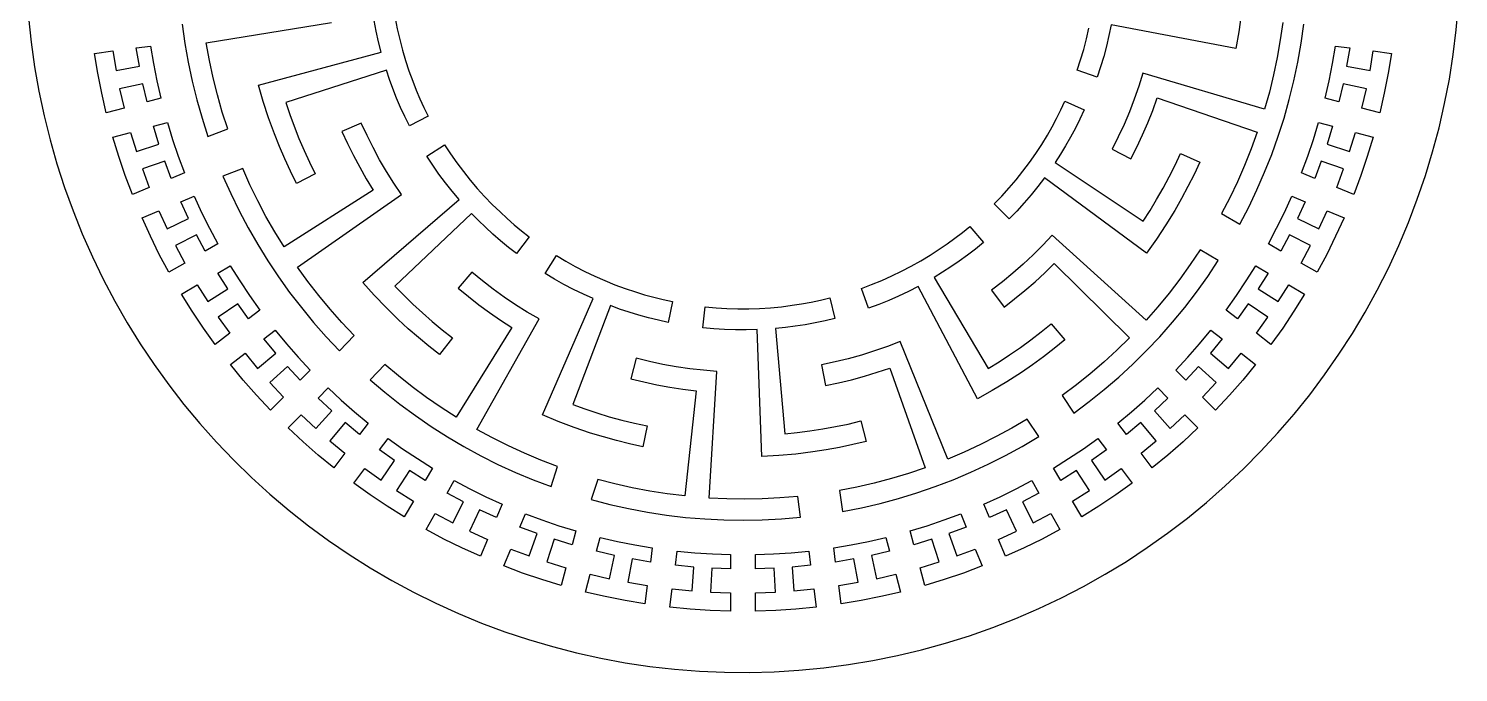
# Model space of a CAD drawing. Header units: millimetres. Extents: x 8 to 1043, y 217 to 488.
# Drawn here: x 390.7 to 661.1, y 216.5 to 338.3 of the extents above; entities that cross this region are included whole.
import ezdxf

# ---------------------------------------------------------------- set-up
doc = ezdxf.new("R2010")
doc.units = ezdxf.units.MM
doc.layers.get('0').update_dxf_attribs({"color": 1, "true_color": 0xff0000})

msp = doc.modelspace()

# ---------------------------------------------------------------- linework, layer by layer
for p, q in [((620, 340.92), (619.56, 337.72)), ((660.71, 338.08), (661.12, 342.77)), ((390.69, 340.42), (391.18, 335.74)), ((419.76, 339.11), (420.26, 335.51)), ((424.3, 335.59), (447.99, 339.46)), ((456.42, 337.82), (456.04, 339.84)), ((460.02, 340.28), (460.42, 338.25)), ((460.42, 338.25), (460.88, 336.24)), ((590.77, 336.34), (591.22, 338.36)), ((595.43, 339), (595.02, 336.99)), ((619.01, 334.54), (595.43, 339)), ((627.88, 339.48), (627.41, 336.16)), ((631.37, 335.54), (631.87, 339.14)), ((660.14, 333.4), (660.71, 338.08)), ((391.18, 335.74), (391.83, 331.07)), ((420.26, 335.51), (420.89, 331.94)), ((424.9, 332.29), (424.3, 335.59)), ((456.87, 335.82), (456.42, 337.82)), ((457.37, 333.84), (456.87, 335.82)), ((460.88, 336.24), (461.4, 334.25)), ((590.25, 334.35), (590.77, 336.34)), ((595.02, 336.99), (594.55, 335)), ((619.56, 337.72), (619.01, 334.54)), ((627.41, 336.16), (626.84, 332.85)), ((630.74, 331.97), (631.37, 335.54)), ((403.15, 333.62), (406.6, 334.07)), ((403.78, 329.85), (403.15, 333.62)), ((406.6, 334.07), (407.22, 330.38)), ((411.06, 334.66), (413.74, 335.01)), ((411.64, 331.19), (411.06, 334.66)), ((413.74, 335.01), (414.3, 331.7)), ((434.19, 327.63), (457.37, 333.84)), ((461.4, 334.25), (461.99, 332.27)), ((589.67, 332.37), (590.25, 334.35)), ((594.03, 333.02), (593.45, 331.05)), ((594.55, 335), (594.03, 333.02)), ((626.84, 332.85), (626.15, 329.57)), ((637.32, 331.7), (637.88, 335.01)), ((637.88, 335.01), (640.57, 334.66)), ((640.57, 334.66), (639.98, 331.19)), ((644.4, 330.38), (645.02, 334.07)), ((645.02, 334.07), (648.47, 333.62)), ((648.47, 333.62), (647.84, 329.85)), ((659.41, 328.75), (660.14, 333.4)), ((391.83, 331.07), (392.64, 326.44)), ((407.22, 330.38), (411.64, 331.19)), ((414.3, 331.7), (414.95, 328.41)), ((420.89, 331.94), (421.64, 328.38)), ((425.6, 329.01), (424.9, 332.29)), ((458.36, 330.47), (439.32, 324.34)), ((458.96, 328.7), (458.36, 330.47)), ((461.99, 332.27), (462.63, 330.31)), ((462.63, 330.31), (463.33, 328.37)), ((589.03, 330.41), (589.67, 332.37)), ((592.81, 329.11), (589.03, 330.41)), ((593.45, 331.05), (592.81, 329.11)), ((629.99, 328.41), (630.74, 331.97)), ((636.67, 328.41), (637.32, 331.7)), ((639.98, 331.19), (644.4, 330.38)), ((404.53, 326.1), (403.78, 329.85)), ((412.3, 327.87), (407.91, 326.93)), ((413.09, 324.44), (412.3, 327.87)), ((414.95, 328.41), (415.71, 325.14)), ((421.64, 328.38), (422.51, 324.85)), ((426.41, 325.75), (425.6, 329.01)), ((435.08, 324.52), (434.19, 327.63)), ((459.6, 326.95), (458.96, 328.7)), ((463.33, 328.37), (464, 326.69)), ((600.67, 327.4), (599.82, 324.96)), ((601.44, 329.86), (600.67, 327.4)), ((624.46, 323.07), (601.44, 329.86)), ((626.15, 329.57), (625.36, 326.3)), ((629.12, 324.89), (629.99, 328.41)), ((635.92, 325.14), (636.67, 328.41)), ((639.32, 327.87), (638.53, 324.44)), ((643.72, 326.93), (639.32, 327.87)), ((647.84, 329.85), (647.09, 326.1)), ((658.51, 324.13), (659.41, 328.75)), ((392.64, 326.44), (393.62, 321.83)), ((405.39, 322.38), (404.53, 326.1)), ((407.91, 326.93), (408.75, 323.28)), ((415.71, 325.14), (413.09, 324.44)), ((422.51, 324.85), (423.49, 321.36)), ((427.32, 322.52), (426.41, 325.75)), ((436.07, 321.45), (435.08, 324.52)), ((460.3, 325.17), (459.6, 326.95)), ((461.06, 323.4), (460.3, 325.17)), ((464, 326.69), (464.71, 325.03)), ((464.71, 325.03), (465.47, 323.38)), ((585.94, 322.95), (586.71, 324.59)), ((586.71, 324.59), (590.36, 322.94)), ((599.82, 324.96), (598.89, 322.55)), ((603.3, 322.83), (604.15, 325.2)), ((604.15, 325.2), (623.06, 318.69)), ((625.36, 326.3), (624.46, 323.07)), ((628.14, 321.39), (629.12, 324.89)), ((638.53, 324.44), (635.92, 325.14)), ((642.88, 323.28), (643.72, 326.93)), ((647.09, 326.1), (646.23, 322.38)), ((393.62, 321.83), (394.75, 317.26)), ((408.75, 323.28), (405.39, 322.38)), ((428.34, 319.33), (427.32, 322.52)), ((439.32, 324.34), (440.09, 322.08)), ((440.09, 322.08), (440.91, 319.83)), ((461.86, 321.66), (461.06, 323.4)), ((465.47, 323.38), (466.27, 321.76)), ((585.13, 321.33), (585.94, 322.95)), ((590.36, 322.94), (589.54, 321.2)), ((598.89, 322.55), (597.88, 320.17)), ((602.37, 320.49), (603.3, 322.83)), ((646.23, 322.38), (642.88, 323.28)), ((657.46, 319.54), (658.51, 324.13)), ((414.32, 319.83), (416.94, 320.53)), ((415.35, 316.47), (414.32, 319.83)), ((416.94, 320.53), (417.93, 317.32)), ((423.49, 321.36), (424.6, 317.9)), ((424.6, 317.9), (428.34, 319.33)), ((437.17, 318.41), (436.07, 321.45)), ((440.91, 319.83), (441.81, 317.54)), ((453.62, 320.44), (449.96, 318.84)), ((454.7, 318.1), (453.62, 320.44)), ((462.71, 319.94), (461.86, 321.66)), ((466.27, 321.76), (462.71, 319.94)), ((583.37, 318.17), (584.27, 319.74)), ((584.27, 319.74), (585.13, 321.33)), ((588.68, 319.49), (587.77, 317.8)), ((589.54, 321.2), (588.68, 319.49)), ((597.88, 320.17), (596.79, 317.82)), ((601.37, 318.18), (602.37, 320.49)), ((627.03, 317.93), (628.14, 321.39)), ((633.7, 317.32), (634.68, 320.53)), ((634.68, 320.53), (637.3, 319.83)), ((637.3, 319.83), (636.27, 316.47)), ((656.25, 314.99), (657.46, 319.54)), ((394.75, 317.26), (396.04, 312.73)), ((406.63, 317.77), (409.98, 318.67)), ((407.74, 314.11), (406.63, 317.77)), ((409.98, 318.67), (411.08, 315.09)), ((411.08, 315.09), (415.35, 316.47)), ((417.93, 317.32), (419, 314.15)), ((438.12, 316.02), (437.17, 318.41)), ((441.81, 317.54), (442.78, 315.28)), ((449.96, 318.84), (451.01, 316.55)), ((451.01, 316.55), (452.12, 314.29)), ((455.85, 315.79), (454.7, 318.1)), ((581.17, 314.68), (582.3, 316.41)), ((582.3, 316.41), (583.37, 318.17)), ((587.77, 317.8), (586.82, 316.13)), ((596.79, 317.82), (595.63, 315.52)), ((600.31, 315.9), (601.37, 318.18)), ((623.06, 318.69), (621.92, 315.54)), ((625.81, 314.51), (627.03, 317.93)), ((632.62, 314.15), (633.7, 317.32)), ((636.27, 316.47), (640.54, 315.09)), ((640.54, 315.09), (641.64, 318.67)), ((641.64, 318.67), (645, 317.77)), ((645, 317.77), (643.88, 314.11)), ((408.97, 310.49), (407.74, 314.11)), ((419, 314.15), (420.18, 311)), ((439.13, 313.66), (438.12, 316.02)), ((442.78, 315.28), (443.81, 313.05)), ((452.12, 314.29), (453.31, 312.07)), ((457.08, 313.51), (455.85, 315.79)), ((466.01, 314.18), (469.38, 316.32)), ((467.13, 312.46), (466.01, 314.18)), ((469.38, 316.32), (470.51, 314.6)), ((470.51, 314.6), (471.7, 312.91)), ((579.98, 312.99), (581.17, 314.68)), ((585.85, 314.54), (584.84, 312.97)), ((586.82, 316.13), (585.85, 314.54)), ((595.63, 315.52), (599.17, 313.66)), ((599.17, 313.66), (600.31, 315.9)), ((607.53, 312.46), (608.57, 314.69)), ((608.57, 314.69), (612.22, 313.04)), ((621.92, 315.54), (620.67, 312.42)), ((624.47, 311.13), (625.81, 314.51)), ((631.45, 311), (632.62, 314.15)), ((643.88, 314.11), (642.65, 310.49)), ((654.88, 310.49), (656.25, 314.99)), ((396.04, 312.73), (397.49, 308.25)), ((416.44, 313.26), (412.21, 311.75)), ((412.21, 311.75), (413.52, 308.24)), ((417.67, 309.97), (416.44, 313.26)), ((420.18, 311), (417.67, 309.97)), ((431.19, 311.85), (427.45, 310.42)), ((432.56, 308.78), (431.19, 311.85)), ((440.2, 311.32), (439.13, 313.66)), ((441.34, 309.02), (440.2, 311.32)), ((443.81, 313.05), (444.9, 310.84)), ((453.31, 312.07), (454.56, 309.89)), ((458.39, 311.28), (457.08, 313.51)), ((459.76, 309.09), (458.39, 311.28)), ((468.3, 310.78), (467.13, 312.46)), ((471.7, 312.91), (472.94, 311.26)), ((472.94, 311.26), (474.22, 309.65)), ((577.46, 309.73), (578.75, 311.34)), ((578.75, 311.34), (579.98, 312.99)), ((584.84, 312.97), (601.5, 301.91)), ((606.42, 310.26), (607.53, 312.46)), ((612.22, 313.04), (611.13, 310.71)), ((620.67, 312.42), (619.33, 309.35)), ((623.02, 307.8), (624.47, 311.13)), ((633.95, 309.97), (631.45, 311)), ((635.18, 313.26), (633.95, 309.97)), ((639.41, 311.75), (635.18, 313.26)), ((638.1, 308.24), (639.41, 311.75)), ((410.31, 306.92), (408.97, 310.49)), ((427.45, 310.42), (428.92, 307.11)), ((434.02, 305.76), (432.56, 308.78)), ((444.9, 310.84), (441.34, 309.02)), ((454.56, 309.89), (455.88, 307.74)), ((461.21, 306.95), (459.76, 309.09)), ((469.52, 309.14), (468.3, 310.78)), ((470.79, 307.53), (469.52, 309.14)), ((474.22, 309.65), (475.56, 308.08)), ((576.13, 308.16), (577.46, 309.73)), ((581.58, 308.47), (580.29, 306.87)), ((582.82, 310.1), (581.58, 308.47)), ((602.13, 295.84), (582.82, 310.1)), ((605.26, 308.1), (606.42, 310.26)), ((609.97, 308.42), (608.76, 306.15)), ((611.13, 310.71), (609.97, 308.42)), ((619.33, 309.35), (617.88, 306.32)), ((642.65, 310.49), (641.31, 306.92)), ((653.35, 306.03), (654.88, 310.49)), ((397.49, 308.25), (399.09, 303.82)), ((413.52, 308.24), (410.31, 306.92)), ((419.5, 305.56), (422, 306.59)), ((422, 306.59), (423.4, 303.54)), ((428.92, 307.11), (430.51, 303.84)), ((435.58, 302.79), (434.02, 305.76)), ((455.88, 307.74), (439, 297.02)), ((441.55, 293.19), (461.21, 306.95)), ((453.91, 290.3), (472.1, 305.96)), ((472.1, 305.96), (470.79, 307.53)), ((475.56, 308.08), (476.94, 306.55)), ((476.94, 306.55), (478.37, 305.06)), ((573.32, 305.14), (574.75, 306.63)), ((574.75, 306.63), (576.13, 308.16)), ((580.29, 306.87), (578.96, 305.32)), ((602.79, 303.92), (604.04, 305.96)), ((604.04, 305.96), (605.26, 308.1)), ((608.76, 306.15), (607.48, 303.92)), ((617.88, 306.32), (616.33, 303.34)), ((621.46, 304.53), (623.02, 307.8)), ((628.22, 303.54), (629.62, 306.59)), ((629.62, 306.59), (632.12, 305.56)), ((641.31, 306.92), (638.1, 308.24)), ((651.68, 301.63), (653.35, 306.03)), ((399.09, 303.82), (400.84, 299.46)), ((412.14, 302.51), (415.35, 303.84)), ((415.35, 303.84), (416.9, 300.43)), ((420.96, 302.36), (419.5, 305.56)), ((423.4, 303.54), (424.88, 300.53)), ((430.51, 303.84), (432.21, 300.63)), ((474.46, 303.35), (459.96, 289.57)), ((475.76, 302.02), (474.46, 303.35)), ((478.37, 305.06), (479.85, 303.62)), ((479.85, 303.62), (481.18, 302.4)), ((576.16, 302.32), (573.32, 305.14)), ((577.58, 303.8), (576.16, 302.32)), ((578.96, 305.32), (577.58, 303.8)), ((601.5, 301.91), (602.79, 303.92)), ((607.48, 303.92), (605.79, 301.17)), ((616.33, 303.34), (619.78, 301.3)), ((619.78, 301.3), (621.46, 304.53)), ((626.74, 300.53), (628.22, 303.54)), ((632.12, 305.56), (630.66, 302.36)), ((634.72, 300.43), (636.28, 303.84)), ((636.28, 303.84), (639.49, 302.51)), ((413.72, 299.03), (412.14, 302.51)), ((416.9, 300.43), (420.96, 302.36)), ((424.88, 300.53), (426.45, 297.57)), ((432.21, 300.63), (434.02, 297.48)), ((437.24, 299.88), (435.58, 302.79)), ((477.1, 300.72), (475.76, 302.02)), ((478.51, 299.42), (477.1, 300.72)), ((481.18, 302.4), (482.54, 301.21)), ((482.54, 301.21), (483.94, 300.05)), ((567.31, 299.76), (568.71, 300.9)), ((568.71, 300.9), (571.28, 297.83)), ((605.79, 301.17), (604, 298.48)), ((625.17, 297.57), (626.74, 300.53)), ((630.66, 302.36), (634.72, 300.43)), ((639.49, 302.51), (637.9, 299.03)), ((649.85, 297.29), (651.68, 301.63)), ((400.84, 299.46), (402.75, 295.15)), ((415.41, 295.6), (413.72, 299.03)), ((422.46, 299.32), (418.46, 297.27)), ((424.11, 296.21), (422.46, 299.32)), ((426.45, 297.57), (424.11, 296.21)), ((434.02, 297.48), (435.93, 294.39)), ((439, 297.02), (437.24, 299.88)), ((479.96, 298.16), (478.51, 299.42)), ((481.44, 296.93), (479.96, 298.16)), ((485.37, 298.94), (482.95, 295.75)), ((483.94, 300.05), (485.37, 298.94)), ((562.92, 296.56), (564.41, 297.59)), ((564.41, 297.59), (565.87, 298.65)), ((565.87, 298.65), (567.31, 299.76)), ((571.28, 297.83), (569.79, 296.62)), ((584.27, 299.25), (582.51, 297.37)), ((602.07, 283.15), (584.27, 299.25)), ((604, 298.48), (602.13, 295.84)), ((627.51, 296.21), (625.17, 297.57)), ((629.16, 299.32), (627.51, 296.21)), ((633.16, 297.27), (629.16, 299.32)), ((637.9, 299.03), (636.21, 295.6)), ((402.75, 295.15), (404.8, 290.91)), ((417.21, 292.23), (415.41, 295.6)), ((418.46, 297.27), (420.21, 293.96)), ((482.95, 295.75), (481.44, 296.93)), ((488.41, 291.99), (490.53, 295.39)), ((490.53, 295.39), (492.29, 294.33)), ((559.42, 294.38), (561.18, 295.44)), ((561.18, 295.44), (562.92, 296.56)), ((568.27, 295.45), (566.72, 294.32)), ((569.79, 296.62), (568.27, 295.45)), ((580.68, 295.54), (578.8, 293.77)), ((582.51, 297.37), (580.68, 295.54)), ((612.27, 296.45), (610.4, 293.66)), ((615.71, 294.42), (612.27, 296.45)), ((631.41, 293.96), (633.16, 297.27)), ((636.21, 295.6), (634.42, 292.23)), ((647.87, 293.02), (649.85, 297.29)), ((420.21, 293.96), (417.21, 292.23)), ((426.49, 292.08), (428.84, 293.43)), ((428.36, 289.1), (426.49, 292.08)), ((428.84, 293.43), (430.62, 290.59)), ((435.93, 294.39), (437.94, 291.37)), ((443.52, 290.47), (441.55, 293.19)), ((474.54, 292.26), (471.94, 289.23)), ((476.53, 290.62), (474.54, 292.26)), ((492.29, 294.33), (494.09, 293.32)), ((494.09, 293.32), (495.92, 292.37)), ((495.92, 292.37), (497.78, 291.48)), ((553.93, 291.52), (555.79, 292.42)), ((555.79, 292.42), (557.62, 293.37)), ((557.62, 293.37), (559.42, 294.38)), ((563.57, 292.22), (561.98, 291.25)), ((565.14, 293.23), (563.57, 292.22)), ((566.72, 294.32), (565.14, 293.23)), ((576.86, 292.07), (574.86, 290.43)), ((578.8, 293.77), (576.86, 292.07)), ((581.04, 290.41), (582.89, 292.12)), ((582.89, 292.12), (584.69, 293.88)), ((584.69, 293.88), (598.91, 279.81)), ((610.4, 293.66), (608.45, 290.93)), ((613.7, 291.39), (615.71, 294.42)), ((621, 290.59), (622.78, 293.43)), ((622.78, 293.43), (625.13, 292.08)), ((625.13, 292.08), (623.26, 289.1)), ((634.42, 292.23), (631.41, 293.96)), ((645.74, 288.82), (647.87, 293.02)), ((404.8, 290.91), (407, 286.75)), ((419.59, 288.09), (422.6, 289.83)), ((422.6, 289.83), (424.59, 286.66)), ((430.62, 290.59), (432.49, 287.8)), ((437.94, 291.37), (440.06, 288.42)), ((445.57, 287.82), (443.52, 290.47)), ((456.06, 287.89), (453.91, 290.3)), ((459.96, 289.57), (461.63, 287.86)), ((478.57, 289.04), (476.53, 290.62)), ((490.17, 290.93), (488.41, 291.99)), ((491.95, 289.93), (490.17, 290.93)), ((493.77, 288.98), (491.95, 289.93)), ((497.78, 291.48), (499.67, 290.64)), ((499.67, 290.64), (501.58, 289.86)), ((501.58, 289.86), (503.51, 289.15)), ((548.21, 289.18), (550.14, 289.9)), ((550.14, 289.9), (552.05, 290.68)), ((552.05, 290.68), (553.93, 291.52)), ((558.92, 289.53), (557.09, 288.6)), ((570.13, 268.31), (558.92, 289.53)), ((561.98, 291.25), (572.19, 274.05)), ((574.86, 290.43), (572.81, 288.85)), ((579.14, 288.76), (581.04, 290.41)), ((608.45, 290.93), (606.41, 288.27)), ((611.58, 288.44), (613.7, 291.39)), ((619.14, 287.8), (621, 290.59)), ((627.04, 286.66), (629.02, 289.83)), ((629.02, 289.83), (632.03, 288.09)), ((407, 286.75), (409.34, 282.67)), ((421.62, 284.85), (419.59, 288.09)), ((424.59, 286.66), (428.36, 289.1)), ((432.49, 287.8), (434.43, 285.06)), ((440.06, 288.42), (442.28, 285.54)), ((447.72, 285.24), (445.57, 287.82)), ((458.29, 285.55), (456.06, 287.89)), ((461.63, 287.86), (463.35, 286.2)), ((471.94, 289.23), (473.87, 287.62)), ((473.87, 287.62), (475.86, 286.07)), ((480.66, 287.52), (478.57, 289.04)), ((482.81, 286.08), (480.66, 287.52)), ((487.87, 265.23), (497.47, 287.23)), ((495.61, 288.08), (493.77, 288.98)), ((497.47, 287.23), (495.61, 288.08)), ((503.51, 289.15), (505.46, 288.49)), ((505.46, 288.49), (507.2, 287.96)), ((507.2, 287.96), (508.94, 287.48)), ((508.94, 287.48), (510.7, 287.05)), ((510.7, 287.05), (512.47, 286.66)), ((512.47, 286.66), (511.67, 282.74)), ((538.68, 286.57), (540.46, 286.94)), ((540.46, 286.94), (542.22, 287.36)), ((542.22, 287.36), (543.2, 283.48)), ((549.55, 285.41), (548.21, 289.18)), ((553.37, 286.9), (551.47, 286.13)), ((555.24, 287.72), (553.37, 286.9)), ((557.09, 288.6), (555.24, 287.72)), ((572.81, 288.85), (575.19, 285.64)), ((575.19, 285.64), (577.19, 287.17)), ((577.19, 287.17), (579.14, 288.76)), ((606.41, 288.27), (604.28, 285.67)), ((609.36, 285.56), (611.58, 288.44)), ((617.19, 285.06), (619.14, 287.8)), ((623.26, 289.1), (627.04, 286.66)), ((632.03, 288.09), (630.01, 284.85)), ((643.47, 284.7), (645.74, 288.82)), ((423.74, 281.67), (421.62, 284.85)), ((430.24, 286.28), (426.54, 283.73)), ((432.28, 283.42), (430.24, 286.28)), ((434.43, 285.06), (432.28, 283.42)), ((442.28, 285.54), (444.59, 282.74)), ((449.94, 282.73), (447.72, 285.24)), ((460.6, 283.29), (458.29, 285.55)), ((463.35, 286.2), (465.16, 284.53)), ((465.16, 284.53), (467.01, 282.91)), ((475.86, 286.07), (477.89, 284.58)), ((477.89, 284.58), (479.96, 283.16)), ((484.99, 284.7), (482.81, 286.08)), ((487.23, 283.4), (484.99, 284.7)), ((500.73, 285.91), (493.65, 267.2)), ((502.48, 285.27), (500.73, 285.91)), ((504.25, 284.68), (502.48, 285.27)), ((506.08, 284.12), (504.25, 284.68)), ((507.93, 283.61), (506.08, 284.12)), ((518.23, 281.72), (518.66, 285.7)), ((518.66, 285.7), (520.71, 285.51)), ((520.71, 285.51), (522.77, 285.39)), ((522.77, 285.39), (524.83, 285.33)), ((524.83, 285.33), (526.89, 285.33)), ((526.89, 285.33), (528.95, 285.39)), ((528.95, 285.39), (531.01, 285.52)), ((531.01, 285.52), (533.07, 285.71)), ((533.07, 285.71), (535.11, 285.97)), ((535.11, 285.97), (536.9, 286.24)), ((536.9, 286.24), (538.68, 286.57)), ((551.47, 286.13), (549.55, 285.41)), ((604.28, 285.67), (602.07, 283.15)), ((607.05, 282.76), (609.36, 285.56)), ((619.34, 283.42), (617.19, 285.06)), ((621.38, 286.28), (619.34, 283.42)), ((625.08, 283.73), (621.38, 286.28)), ((630.01, 284.85), (627.88, 281.67)), ((641.06, 280.65), (643.47, 284.7)), ((409.34, 282.67), (411.82, 278.67)), ((425.96, 278.56), (423.74, 281.67)), ((426.54, 283.73), (428.72, 280.68)), ((435.19, 279.63), (437.34, 281.28)), ((437.34, 281.28), (439.47, 278.69)), ((444.59, 282.74), (447, 280.02)), ((452.25, 280.29), (449.94, 282.73)), ((462.49, 281.55), (460.6, 283.29)), ((464.42, 279.86), (462.49, 281.55)), ((467.01, 282.91), (468.91, 281.34)), ((468.91, 281.34), (470.85, 279.83)), ((482.08, 281.8), (471.53, 264.81)), ((475.48, 262.47), (487.23, 283.4)), ((479.96, 283.16), (482.08, 281.8)), ((509.8, 283.15), (507.93, 283.61)), ((511.67, 282.74), (509.8, 283.15)), ((520.27, 281.54), (518.23, 281.72)), ((522.31, 281.4), (520.27, 281.54)), ((524.36, 281.33), (522.31, 281.4)), ((526.41, 281.32), (524.36, 281.33)), ((528.46, 281.37), (526.41, 281.32)), ((529.35, 257.38), (528.46, 281.37)), ((533.82, 281.77), (531.96, 281.59)), ((531.96, 281.59), (533.7, 261.66)), ((535.67, 282.01), (533.82, 281.77)), ((537.57, 282.3), (535.67, 282.01)), ((539.45, 282.64), (537.57, 282.3)), ((541.33, 283.04), (539.45, 282.64)), ((543.2, 283.48), (541.33, 283.04)), ((582.21, 280.94), (584.11, 282.49)), ((584.11, 282.49), (586.68, 279.42)), ((604.65, 280.04), (607.05, 282.76)), ((612.15, 278.69), (614.28, 281.28)), ((614.28, 281.28), (616.43, 279.63)), ((622.91, 280.68), (625.08, 283.73)), ((627.88, 281.67), (625.66, 278.56)), ((411.82, 278.67), (414.44, 274.75)), ((428.72, 280.68), (425.96, 278.56)), ((437.43, 276.92), (435.19, 279.63)), ((439.47, 278.69), (441.69, 276.17)), ((447, 280.02), (449.49, 277.38)), ((449.49, 277.38), (452.25, 280.29)), ((466.41, 278.22), (464.42, 279.86)), ((470.85, 279.83), (468.43, 276.64)), ((555.52, 279.13), (553.11, 278.2)), ((564.57, 256.9), (555.52, 279.13)), ((578.27, 277.99), (580.26, 279.44)), ((580.26, 279.44), (582.21, 280.94)), ((586.68, 279.42), (584.69, 277.8)), ((598.91, 279.81), (596.51, 277.46)), ((602.15, 277.4), (604.65, 280.04)), ((609.93, 276.17), (612.15, 278.69)), ((616.43, 279.63), (614.2, 276.92)), ((625.66, 278.56), (622.91, 280.68)), ((638.5, 276.7), (641.06, 280.65)), ((428.86, 274.78), (431.62, 276.89)), ((431.62, 276.89), (434, 274)), ((434, 274), (437.43, 276.92)), ((441.69, 276.17), (443.97, 273.71)), ((468.43, 276.64), (466.41, 278.22)), ((505.61, 275.95), (504.58, 272.08)), ((508.12, 275.33), (505.61, 275.95)), ((545.72, 275.87), (543.21, 275.26)), ((548.21, 276.57), (545.72, 275.87)), ((550.68, 277.34), (548.21, 276.57)), ((553.11, 278.2), (550.68, 277.34)), ((574.23, 275.3), (576.24, 276.6)), ((576.24, 276.6), (578.27, 277.99)), ((582.65, 276.24), (580.57, 274.72)), ((584.69, 277.8), (582.65, 276.24)), ((596.51, 277.46), (594.03, 275.2)), ((599.56, 274.85), (602.15, 277.4)), ((607.65, 273.71), (609.93, 276.17)), ((614.2, 276.92), (617.62, 274)), ((617.62, 274), (620, 276.89)), ((620, 276.89), (622.76, 274.78)), ((635.82, 272.83), (638.5, 276.7)), ((414.44, 274.75), (417.2, 270.93)), ((431.3, 271.83), (428.86, 274.78)), ((439.66, 274.37), (436.33, 271.36)), ((442.06, 271.8), (439.66, 274.37)), ((443.97, 273.71), (442.06, 271.8)), ((458.06, 274.79), (455.3, 271.88)), ((460.62, 272.62), (458.06, 274.79)), ((510.64, 274.79), (508.12, 275.33)), ((513.19, 274.34), (510.64, 274.79)), ((515.74, 273.96), (513.19, 274.34)), ((518.31, 273.68), (515.74, 273.96)), ((520.89, 273.47), (518.31, 273.68)), ((519.39, 249.52), (520.89, 273.47)), ((543.21, 275.26), (540.68, 274.73)), ((540.68, 274.73), (541.44, 270.8)), ((548.78, 272.56), (551.18, 273.3)), ((551.18, 273.3), (553.57, 274.11)), ((553.57, 274.11), (560.27, 255.26)), ((572.19, 274.05), (574.23, 275.3)), ((578.46, 273.27), (575.74, 271.52)), ((580.57, 274.72), (578.46, 273.27)), ((594.03, 275.2), (591.48, 273.01)), ((596.89, 272.39), (599.56, 274.85)), ((609.56, 271.8), (607.65, 273.71)), ((611.96, 274.37), (609.56, 271.8)), ((615.3, 271.36), (611.96, 274.37)), ((622.76, 274.78), (620.33, 271.83)), ((417.2, 270.93), (420.08, 267.21)), ((433.82, 268.95), (431.3, 271.83)), ((436.33, 271.36), (438.88, 268.62)), ((455.3, 271.88), (458.07, 269.53)), ((463.25, 270.53), (460.62, 272.62)), ((465.94, 268.54), (463.25, 270.53)), ((504.58, 272.08), (507.03, 271.48)), ((507.03, 271.48), (509.49, 270.94)), ((509.49, 270.94), (511.96, 270.48)), ((511.96, 270.48), (514.45, 270.1)), ((541.44, 270.8), (543.9, 271.32)), ((543.9, 271.32), (546.35, 271.9)), ((546.35, 271.9), (548.78, 272.56)), ((575.74, 271.52), (572.96, 269.87)), ((588.87, 270.91), (586.18, 268.9)), ((591.48, 273.01), (588.87, 270.91)), ((594.14, 270.02), (596.89, 272.39)), ((612.74, 268.62), (615.3, 271.36)), ((620.33, 271.83), (617.81, 268.95)), ((633, 269.06), (635.82, 272.83)), ((436.42, 266.16), (433.82, 268.95)), ((438.88, 268.62), (436.42, 266.16)), ((445.43, 268.42), (447.35, 270.34)), ((448.01, 266.03), (445.43, 268.42)), ((447.35, 270.34), (449.8, 268.05)), ((449.8, 268.05), (452.33, 265.84)), ((458.07, 269.53), (460.92, 267.28)), ((468.7, 266.63), (465.94, 268.54)), ((514.45, 270.1), (516.95, 269.79)), ((516.95, 269.79), (514.81, 249.91)), ((572.96, 269.87), (570.13, 268.31)), ((586.18, 268.9), (588.4, 265.57)), ((588.4, 265.57), (591.31, 267.75)), ((591.31, 267.75), (594.14, 270.02)), ((599.29, 265.84), (601.82, 268.05)), ((601.82, 268.05), (604.27, 270.34)), ((606.19, 268.42), (603.62, 266.03)), ((604.27, 270.34), (606.19, 268.42)), ((615.2, 266.16), (612.74, 268.62)), ((617.81, 268.95), (615.2, 266.16)), ((630.05, 265.39), (633, 269.06)), ((420.08, 267.21), (423.1, 263.6)), ((439.8, 262.79), (442.25, 265.24)), ((442.25, 265.24), (444.99, 262.69)), ((444.99, 262.69), (448.01, 266.03)), ((452.33, 265.84), (454.92, 263.7)), ((460.92, 267.28), (463.84, 265.12)), ((463.84, 265.12), (466.84, 263.06)), ((471.53, 264.81), (468.7, 266.63)), ((490.86, 263.99), (487.87, 265.23)), ((493.65, 267.2), (495.89, 266.39)), ((495.89, 266.39), (498.16, 265.63)), ((498.16, 265.63), (500.52, 264.91)), ((596.71, 263.7), (599.29, 265.84)), ((603.62, 266.03), (606.63, 262.69)), ((606.63, 262.69), (609.37, 265.24)), ((609.37, 265.24), (611.83, 262.79)), ((626.97, 261.83), (630.05, 265.39)), ((423.1, 263.6), (426.23, 260.08)), ((442.59, 260.18), (439.8, 262.79)), ((450.55, 263.79), (447.64, 260.37)), ((453.27, 261.55), (450.55, 263.79)), ((454.92, 263.7), (453.27, 261.55)), ((466.84, 263.06), (469.9, 261.11)), ((478.44, 260.88), (475.48, 262.47)), ((493.88, 262.85), (490.86, 263.99)), ((496.94, 261.82), (493.88, 262.85)), ((500.52, 264.91), (502.89, 264.26)), ((502.89, 264.26), (505.28, 263.67)), ((505.28, 263.67), (507.68, 263.15)), ((507.68, 263.15), (506.88, 259.23)), ((538.45, 262.2), (540.88, 262.58)), ((540.88, 262.58), (543.3, 263.02)), ((543.3, 263.02), (545.71, 263.52)), ((545.71, 263.52), (548.11, 264.1)), ((548.11, 264.1), (549.09, 260.22)), ((576.64, 262.75), (573.69, 261.14)), ((579.53, 264.46), (576.64, 262.75)), ((581.75, 261.13), (579.53, 264.46)), ((598.36, 261.55), (596.71, 263.7)), ((601.07, 263.79), (598.36, 261.55)), ((603.98, 260.37), (601.07, 263.79)), ((611.83, 262.79), (609.03, 260.18)), ((426.23, 260.08), (429.49, 256.68)), ((445.46, 257.66), (442.59, 260.18)), ((447.64, 260.37), (450.53, 257.98)), ((457.05, 258.65), (458.7, 260.8)), ((458.7, 260.8), (461.43, 258.85)), ((469.9, 261.11), (473.03, 259.26)), ((481.44, 259.38), (478.44, 260.88)), ((499.4, 261.07), (496.94, 261.82)), ((501.88, 260.39), (499.4, 261.07)), ((504.37, 259.77), (501.88, 260.39)), ((506.88, 259.23), (504.37, 259.77)), ((533.7, 261.66), (536.08, 261.9)), ((536.08, 261.9), (538.45, 262.2)), ((546.59, 259.62), (544.07, 259.09)), ((549.09, 260.22), (546.59, 259.62)), ((570.7, 259.63), (567.65, 258.21)), ((573.69, 261.14), (570.7, 259.63)), ((578.62, 259.28), (581.75, 261.13)), ((590.19, 258.85), (592.92, 260.8)), ((592.92, 260.8), (594.57, 258.65)), ((601.09, 257.98), (603.98, 260.37)), ((609.03, 260.18), (606.16, 257.66)), ((623.78, 258.37), (626.97, 261.83)), ((448.41, 255.23), (445.46, 257.66)), ((450.53, 257.98), (448.41, 255.23)), ((459.92, 256.61), (457.05, 258.65)), ((461.43, 258.85), (464.23, 256.98)), ((464.23, 256.98), (467.07, 255.2)), ((473.03, 259.26), (476.22, 257.52)), ((476.22, 257.52), (479.46, 255.89)), ((484.49, 257.98), (481.44, 259.38)), ((487.59, 256.68), (484.49, 257.98)), ((532.58, 257.56), (529.35, 257.38)), ((535.8, 257.85), (532.58, 257.56)), ((539.01, 258.24), (535.8, 257.85)), ((541.55, 258.63), (539.01, 258.24)), ((544.07, 259.09), (541.55, 258.63)), ((567.65, 258.21), (564.57, 256.9)), ((572.19, 255.91), (575.43, 257.54)), ((575.43, 257.54), (578.62, 259.28)), ((584.55, 255.2), (587.4, 256.98)), ((587.4, 256.98), (590.19, 258.85)), ((594.57, 258.65), (591.71, 256.61)), ((603.21, 255.23), (601.09, 257.98)), ((606.16, 257.66), (603.21, 255.23)), ((620.46, 255.03), (623.78, 258.37)), ((429.49, 256.68), (432.86, 253.4)), ((452.2, 252.32), (454.31, 255.08)), ((454.31, 255.08), (457.36, 252.91)), ((457.36, 252.91), (459.92, 256.61)), ((462.74, 254.72), (460.29, 250.95)), ((465.72, 252.86), (462.74, 254.72)), ((467.07, 255.2), (465.72, 252.86)), ((479.46, 255.89), (482.76, 254.37)), ((482.76, 254.37), (486.11, 252.97)), ((490.72, 255.49), (487.59, 256.68)), ((489.5, 251.68), (490.72, 255.49)), ((560.27, 255.26), (557.09, 254.19)), ((565.54, 252.98), (568.89, 254.39)), ((568.89, 254.39), (572.19, 255.91)), ((585.91, 252.86), (584.55, 255.2)), ((588.89, 254.72), (585.91, 252.86)), ((591.33, 250.95), (588.89, 254.72)), ((591.71, 256.61), (594.26, 252.91)), ((594.26, 252.91), (597.31, 255.08)), ((597.31, 255.08), (599.42, 252.32)), ((617.03, 251.8), (620.46, 255.03)), ((432.86, 253.4), (436.34, 250.23)), ((455.31, 250.1), (452.2, 252.32)), ((469.85, 250.47), (471.2, 252.82)), ((471.2, 252.82), (474.17, 251.25)), ((486.11, 252.97), (489.5, 251.68)), ((498.34, 253.05), (497.12, 249.24)), ((501.59, 252.21), (498.34, 253.05)), ((504.87, 251.47), (501.59, 252.21)), ((547.36, 251.6), (544.07, 250.95)), ((550.63, 252.36), (547.36, 251.6)), ((553.88, 253.22), (550.63, 252.36)), ((557.09, 254.19), (553.88, 253.22)), ((558.71, 250.51), (562.15, 251.69)), ((562.15, 251.69), (565.54, 252.98)), ((577.45, 251.25), (580.42, 252.82)), ((580.42, 252.82), (581.77, 250.47)), ((599.42, 252.32), (596.31, 250.1)), ((613.49, 248.69), (617.03, 251.8)), ((436.34, 250.23), (439.94, 247.19)), ((458.49, 247.98), (455.31, 250.1)), ((460.29, 250.95), (463.47, 248.96)), ((463.47, 248.96), (461.73, 245.96)), ((472.95, 248.82), (469.85, 250.47)), ((470.91, 244.82), (472.95, 248.82)), ((474.17, 251.25), (477.18, 249.76)), ((477.18, 249.76), (480.23, 248.37)), ((497.12, 249.24), (500.64, 248.33)), ((508.16, 250.84), (504.87, 251.47)), ((511.48, 250.32), (508.16, 250.84)), ((514.81, 249.91), (511.48, 250.32)), ((522.74, 249.36), (519.39, 249.52)), ((526.1, 249.32), (522.74, 249.36)), ((529.45, 249.38), (526.1, 249.32)), ((532.8, 249.56), (529.45, 249.38)), ((536.15, 249.84), (532.8, 249.56)), ((536.7, 245.88), (536.15, 249.84)), ((544.07, 250.95), (544.63, 246.99)), ((551.73, 248.51), (555.24, 249.45)), ((555.24, 249.45), (558.71, 250.51)), ((571.39, 248.37), (574.44, 249.76)), ((574.44, 249.76), (577.45, 251.25)), ((581.77, 250.47), (578.67, 248.82)), ((578.67, 248.82), (580.72, 244.82)), ((588.15, 248.96), (591.33, 250.95)), ((589.89, 245.96), (588.15, 248.96)), ((596.31, 250.1), (593.13, 247.98)), ((439.94, 247.19), (443.63, 244.27)), ((461.73, 245.96), (458.49, 247.98)), ((465.86, 243.57), (467.6, 246.58)), ((467.6, 246.58), (470.91, 244.82)), ((475.99, 247.32), (474.07, 243.26)), ((479.19, 245.86), (475.99, 247.32)), ((480.23, 248.37), (479.19, 245.86)), ((483.6, 244.04), (484.64, 246.54)), ((484.64, 246.54), (487.78, 245.37)), ((500.64, 248.33), (504.18, 247.53)), ((504.18, 247.53), (507.75, 246.86)), ((507.75, 246.86), (511.34, 246.3)), ((511.34, 246.3), (514.95, 245.87)), ((544.63, 246.99), (548.19, 247.69)), ((548.19, 247.69), (551.73, 248.51)), ((563.84, 245.37), (566.98, 246.54)), ((566.98, 246.54), (568.02, 244.04)), ((572.43, 245.86), (571.39, 248.37)), ((575.63, 247.32), (572.43, 245.86)), ((577.56, 243.26), (575.63, 247.32)), ((580.72, 244.82), (584.02, 246.58)), ((584.02, 246.58), (585.76, 243.57)), ((593.13, 247.98), (589.89, 245.96)), ((609.85, 245.71), (613.49, 248.69)), ((443.63, 244.27), (447.43, 241.48)), ((469.24, 241.77), (465.86, 243.57)), ((486.9, 242.81), (483.6, 244.04)), ((487.78, 245.37), (490.96, 244.29)), ((490.96, 244.29), (494.17, 243.3)), ((514.95, 245.87), (518.57, 245.56)), ((518.57, 245.56), (522.2, 245.38)), ((522.2, 245.38), (525.83, 245.32)), ((525.83, 245.32), (529.46, 245.38)), ((529.46, 245.38), (533.09, 245.57)), ((533.09, 245.57), (536.7, 245.88)), ((557.45, 243.3), (560.66, 244.29)), ((560.66, 244.29), (563.84, 245.37)), ((568.02, 244.04), (564.73, 242.81)), ((585.76, 243.57), (582.38, 241.77)), ((606.1, 242.86), (609.85, 245.71)), ((447.43, 241.48), (451.32, 238.83)), ((472.66, 240.08), (469.24, 241.77)), ((474.07, 243.26), (477.47, 241.71)), ((477.47, 241.71), (476.14, 238.5)), ((485.39, 238.57), (486.9, 242.81)), ((490.11, 241.72), (488.72, 237.44)), ((493.47, 240.69), (490.11, 241.72)), ((494.17, 243.3), (493.47, 240.69)), ((498.08, 239.45), (498.78, 242.07)), ((498.78, 242.07), (502.05, 241.32)), ((502.05, 241.32), (505.34, 240.66)), ((546.28, 240.66), (549.57, 241.32)), ((549.57, 241.32), (552.84, 242.07)), ((552.84, 242.07), (553.54, 239.45)), ((558.15, 240.69), (557.45, 243.3)), ((561.52, 241.72), (558.15, 240.69)), ((562.9, 237.44), (561.52, 241.72)), ((564.73, 242.81), (566.23, 238.57)), ((574.15, 241.71), (577.56, 243.26)), ((575.48, 238.5), (574.15, 241.71)), ((582.38, 241.77), (578.96, 240.08)), ((602.26, 240.14), (606.1, 242.86)), ((451.32, 238.83), (455.29, 236.31)), ((476.14, 238.5), (472.66, 240.08)), ((480.55, 236.67), (481.88, 239.88)), ((481.88, 239.88), (485.39, 238.57)), ((501.5, 238.66), (498.08, 239.45)), ((500.56, 234.27), (501.5, 238.66)), ((504.83, 238), (504.02, 233.58)), ((508.3, 237.42), (504.83, 238)), ((505.34, 240.66), (508.65, 240.11)), ((508.65, 240.11), (508.3, 237.42)), ((513.03, 236.8), (513.38, 239.48)), ((513.38, 239.48), (516.72, 239.16)), ((516.72, 239.16), (520.07, 238.95)), ((520.07, 238.95), (523.43, 238.82)), ((523.43, 238.82), (523.43, 236.12)), ((528.2, 238.82), (531.55, 238.95)), ((528.2, 236.12), (528.2, 238.82)), ((531.55, 238.95), (534.9, 239.16)), ((534.9, 239.16), (538.24, 239.48)), ((538.24, 239.48), (538.59, 236.8)), ((542.97, 240.11), (546.28, 240.66)), ((543.33, 237.42), (542.97, 240.11)), ((546.79, 238), (543.33, 237.42)), ((547.6, 233.58), (546.79, 238)), ((553.54, 239.45), (550.12, 238.66)), ((550.12, 238.66), (551.06, 234.27)), ((566.23, 238.57), (569.74, 239.88)), ((569.74, 239.88), (571.07, 236.67)), ((578.96, 240.08), (575.48, 238.5)), ((598.33, 237.55), (602.26, 240.14)), ((455.29, 236.31), (459.36, 233.94)), ((484.13, 235.33), (480.55, 236.67)), ((487.75, 234.11), (484.13, 235.33)), ((488.72, 237.44), (492.3, 236.34)), ((492.3, 236.34), (491.41, 232.99)), ((516.53, 236.46), (513.03, 236.8)), ((516.17, 231.98), (516.53, 236.46)), ((519.91, 236.24), (519.68, 231.75)), ((523.43, 236.12), (519.91, 236.24)), ((531.71, 236.24), (528.2, 236.12)), ((531.94, 231.75), (531.71, 236.24)), ((538.59, 236.8), (535.09, 236.46)), ((535.09, 236.46), (535.45, 231.98)), ((559.32, 236.34), (562.9, 237.44)), ((560.22, 232.99), (559.32, 236.34)), ((567.49, 235.33), (563.87, 234.11)), ((571.07, 236.67), (567.49, 235.33)), ((594.31, 235.11), (598.33, 237.55)), ((459.36, 233.94), (463.5, 231.7)), ((491.41, 232.99), (487.75, 234.11)), ((496.01, 231.75), (496.91, 235.11)), ((496.91, 235.11), (500.56, 234.27)), ((504.02, 233.58), (507.71, 232.96)), ((507.71, 232.96), (507.26, 229.52)), ((543.91, 232.96), (547.6, 233.58)), ((544.37, 229.52), (543.91, 232.96)), ((551.06, 234.27), (554.71, 235.11)), ((554.71, 235.11), (555.61, 231.75)), ((563.87, 234.11), (560.22, 232.99)), ((586.02, 230.64), (590.2, 232.8)), ((590.2, 232.8), (594.31, 235.11)), ((463.5, 231.7), (467.72, 229.61)), ((499.74, 230.89), (496.01, 231.75)), ((503.49, 230.15), (499.74, 230.89)), ((507.26, 229.52), (503.49, 230.15)), ((511.99, 228.9), (512.44, 232.34)), ((512.44, 232.34), (516.17, 231.98)), ((519.68, 231.75), (523.43, 231.62)), ((523.43, 231.62), (523.43, 228.15)), ((528.2, 231.62), (531.94, 231.75)), ((528.2, 228.15), (528.2, 231.62)), ((535.45, 231.98), (539.18, 232.34)), ((539.18, 232.34), (539.63, 228.9)), ((548.14, 230.15), (544.37, 229.52)), ((551.88, 230.89), (548.14, 230.15)), ((555.61, 231.75), (551.88, 230.89)), ((581.77, 228.62), (586.02, 230.64)), ((467.72, 229.61), (472.01, 227.67)), ((472.01, 227.67), (476.36, 225.88)), ((515.79, 228.53), (511.99, 228.9)), ((519.61, 228.28), (515.79, 228.53)), ((523.43, 228.15), (519.61, 228.28)), ((532.02, 228.28), (528.2, 228.15)), ((535.83, 228.53), (532.02, 228.28)), ((539.63, 228.9), (535.83, 228.53)), ((577.44, 226.75), (581.77, 228.62)), ((476.36, 225.88), (480.78, 224.24)), ((568.62, 223.47), (573.06, 225.04)), ((573.06, 225.04), (577.44, 226.75)), ((480.78, 224.24), (485.24, 222.75)), ((485.24, 222.75), (489.76, 221.42)), ((559.59, 220.81), (564.13, 222.06)), ((564.13, 222.06), (568.62, 223.47)), ((489.76, 221.42), (494.32, 220.25)), ((494.32, 220.25), (498.92, 219.23)), ((498.92, 219.23), (503.55, 218.38)), ((550.39, 218.79), (555.01, 219.72)), ((555.01, 219.72), (559.59, 220.81)), ((503.55, 218.38), (508.2, 217.69)), ((508.2, 217.69), (512.88, 217.16)), ((512.88, 217.16), (517.58, 216.79)), ((517.58, 216.79), (522.28, 216.59)), ((522.28, 216.59), (526.99, 216.55)), ((526.99, 216.55), (531.69, 216.67)), ((531.69, 216.67), (536.39, 216.95)), ((536.39, 216.95), (541.08, 217.4)), ((541.08, 217.4), (545.75, 218.01)), ((545.75, 218.01), (550.39, 218.79))]:
    msp.add_line(p, q)

doc.saveas('drawing.dxf')
